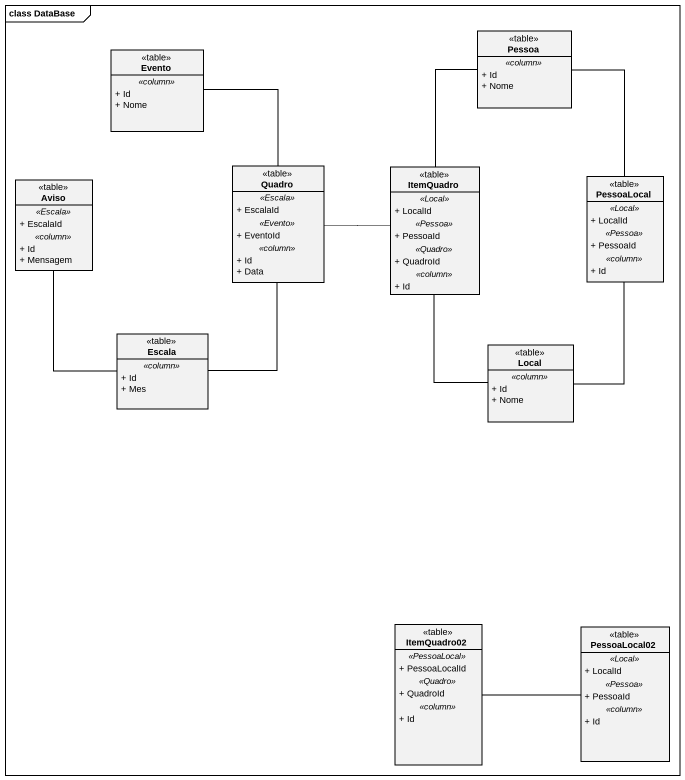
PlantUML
@startuml
mainframe class DataBase
hide circle
hide empty members
skinparam classAttributeIconSize 0
class Pessoa <<table>> {
  .. <<column>> ..
  + Id
  + Nome
}
class Evento <<table>> {
  .. <<column>> ..
  + Id
  + Nome
}
class Aviso <<table>> {
  .. <<Escala>> ..
  + EscalaId
  .. <<column>> ..
  + Id
  + Mensagem
}
class Quadro <<table>> {
  .. <<Escala>> ..
  + EscalaId
  .. <<Evento>> ..
  + EventoId
  .. <<column>> ..
  + Id
  + Data
}
class ItemQuadro <<table>> {
  .. <<Local>> ..
  + LocalId
  .. <<Pessoa>> ..
  + PessoaId
  .. <<Quadro>> ..
  + QuadroId
  .. <<column>> ..
  + Id
}
class PessoaLocal <<table>> {
  .. <<Local>> ..
  + LocalId
  .. <<Pessoa>> ..
  + PessoaId
  .. <<column>> ..
  + Id
}
class Escala <<table>> {
  .. <<column>> ..
  + Id
  + Mes
}
class Local <<table>> {
  .. <<column>> ..
  + Id
  + Nome
}
class ItemQuadro02 <<table>> {
  .. <<PessoaLocal>> ..
  + PessoaLocalId
  .. <<Quadro>> ..
  + QuadroId
  .. <<column>> ..
  + Id
}
class PessoaLocal02 <<table>> {
  .. <<Local>> ..
  + LocalId
  .. <<Pessoa>> ..
  + PessoaId
  .. <<column>> ..
  + Id
}
Pessoa -- ItemQuadro
Pessoa -- PessoaLocal
Evento -- Quadro
Aviso -- Escala
Quadro -right- ItemQuadro
Quadro -- Escala
Local -up- ItemQuadro
Local -up- PessoaLocal
ItemQuadro02 -right- PessoaLocal02
@enduml
